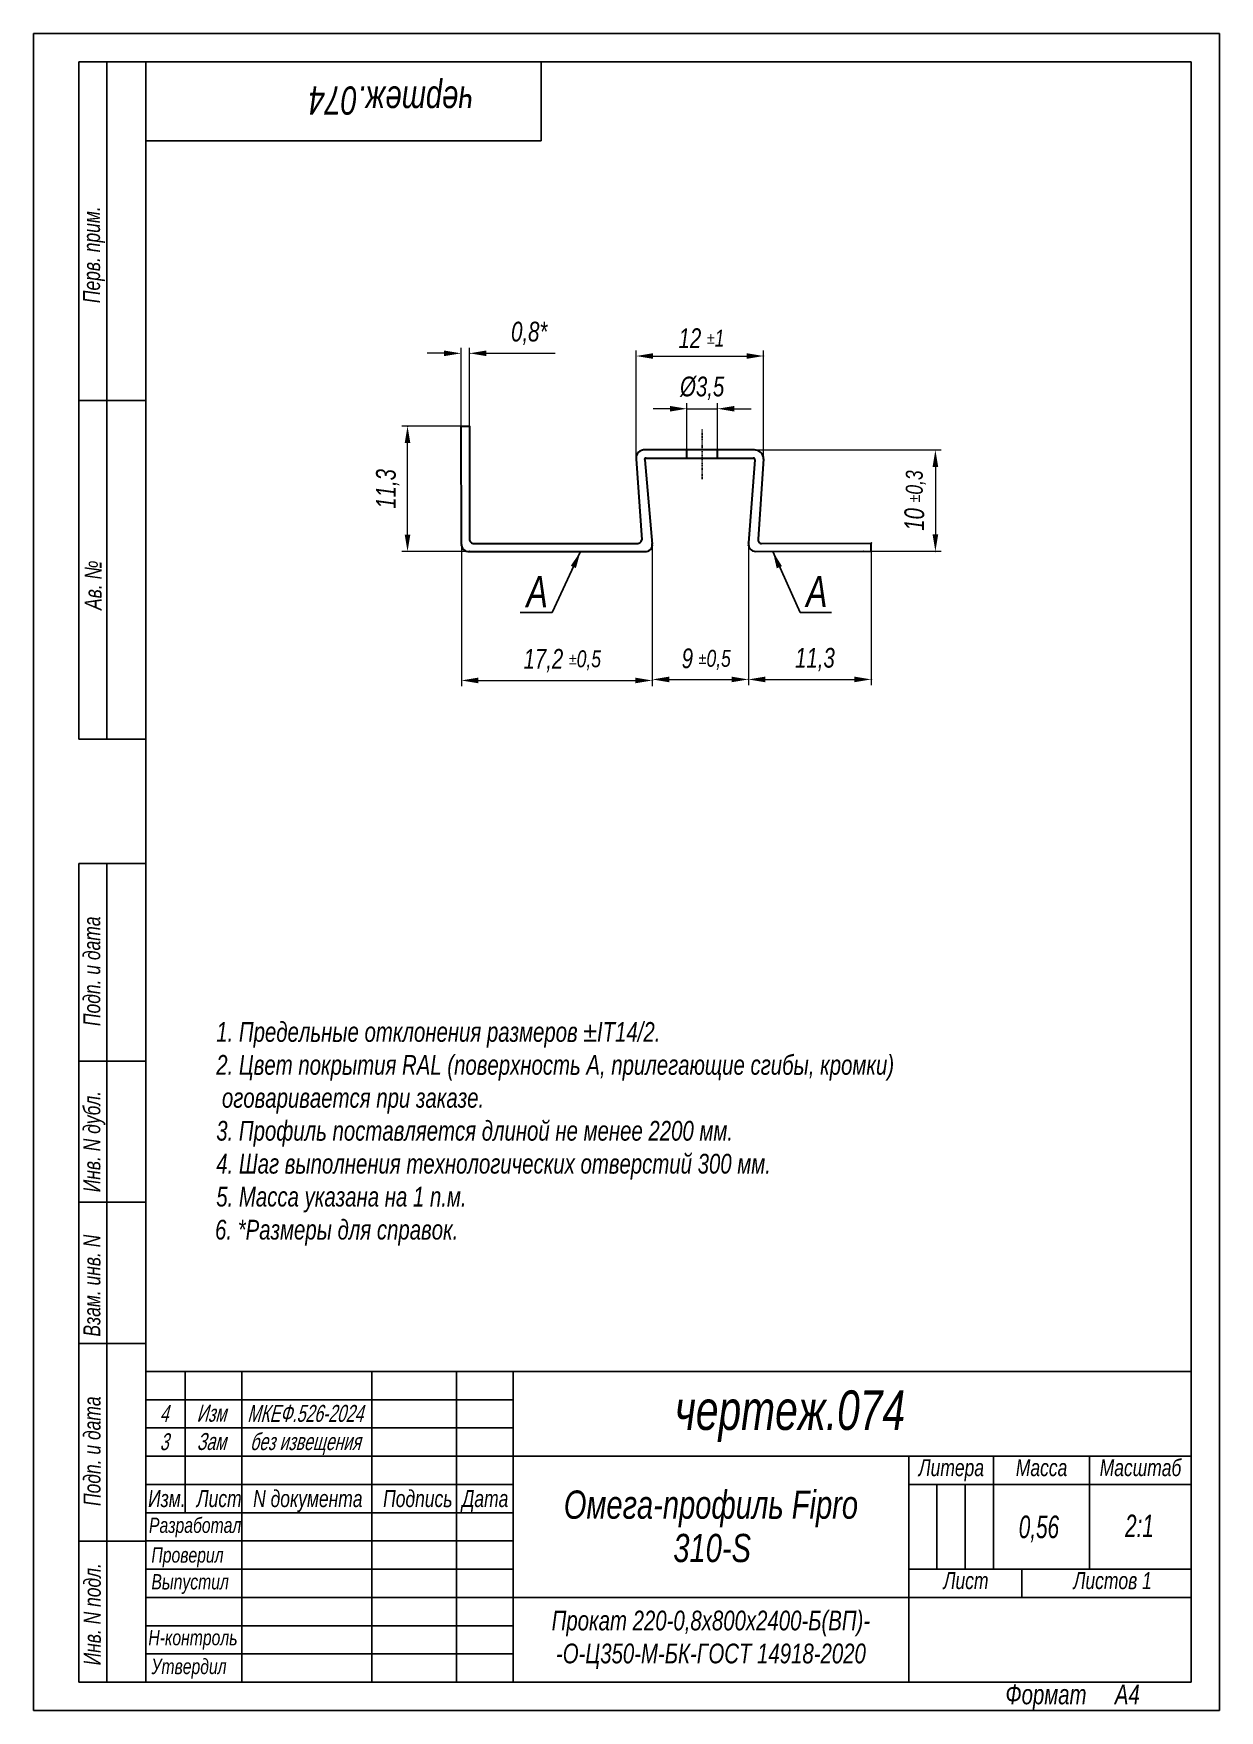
# Model space of a CAD drawing. Header units: millimetres. Extents: x 30402 to 389593, y 2738 to 155983.
# Drawn here: x 151031.6 to 151241.6, y 155686 to 155983 of the extents above; entities outside this region: 4.
import ezdxf
from ezdxf.enums import TextEntityAlignment as Align

# ---------------------------------------------------------------- set-up
doc = ezdxf.new("R2010")
doc.units = ezdxf.units.MM
doc.linetypes.add('LT_03', pattern=[25.4, 12.7, -6.35, 0, -6.35])
doc.linetypes.add('LT_04', pattern=[1.25, 0.625, -0.125, 0.125, -0.125, 0.125, -0.125])
doc.layers.add('Layer_01', color=7, linetype='Continuous', plot=False)
for name, color, linetype in [('Layer_02', 3, 'Continuous'), ('Layer_04', 250, 'Continuous'), ('Layer_05', 6, 'Continuous'), ('Layer_06', 1, 'Continuous')]:
    doc.layers.add(name, color=color, linetype=linetype)
for name, color, linetype, lineweight in [('Layer_03', 5, 'Continuous', 13), ('Layer_07', 10, 'Continuous', 30), ('Layer_08', 1, 'Continuous', 13), ('Layer_10', 5, 'Continuous', 13)]:
    doc.layers.add(name, color=color, linetype=linetype, lineweight=lineweight)
doc.styles.add('Style_01', font='ARIALNI.TTF', dxfattribs={"width": 0.9, "height": 3.5})
doc.styles.add('Style_02', font='ARIALNI.TTF', dxfattribs={"width": 0.9, "height": 7})
doc.styles.add('Style_03', font='ARIALNI.TTF', dxfattribs={"width": 0.9, "height": 6})
doc.styles.add('Style_05', font='arial.ttf')
doc.dimstyles.new('DimStyle_01', dxfattribs={"dimtxt": 6, "dimasz": 5.5, "dimexe": 1, "dimexo": 0.625, "dimgap": 1.4, "dimtad": 1, "dimdec": 0, "dimtxsty": 'Style_03', "dimcen": 0.1, "dimclrd": 256, "dimclre": 256, "dimclrt": 256, "dimazin": 3, "dimtfac": 1, "dimtdec": 0, "dimtmove": 0, "dimatfit": 3, "dimlwd": 13, "dimlwe": 13})

# ---------------------------------------------------------------- blocks, each defined once
blk = doc.blocks.new('*D1025')
at = {"layer": 'Layer_01', "color": 0}
for p in [(151097.82, 155913.48), (151107.36, 155913.48), (151108.8, 155891.29)]:
    blk.add_point(p, dxfattribs=at)
at = {"layer": 'Layer_08', "lineweight": 13}
for p, q in [((151107.29, 155913.48), (151096.82, 155913.48)), ((151097.82, 155894.29), (151097.82, 155910.48)), ((151108.74, 155891.29), (151096.82, 155891.29))]:
    blk.add_line(p, q, dxfattribs=at)
at = {"layer": 'Layer_08'}
for points in [[(151097.32, 155910.48), (151098.32, 155910.48), (151097.82, 155913.48)], [(151097.32, 155894.29), (151098.32, 155894.29), (151097.82, 155891.29)]]:
    blk.add_solid(points, dxfattribs=at)
at = {"layer": 'Layer_08', "insert": (151094.31, 155902.38), "char_height": 3.5, "attachment_point": 5, "rotation": 90, "style": 'Style_01'}
blk.add_mtext('\\A1;11,3 ', dxfattribs=at)
blk = doc.blocks.new('*D1026')
at = {"layer": 'Layer_01', "color": 0}
for p in [(151159.47, 155909.28), (151178.61, 155891.34), (151191.29, 155891.34)]:
    blk.add_point(p, dxfattribs=at)
at = {"layer": 'Layer_08', "lineweight": 13}
for p, q in [((151159.53, 155909.28), (151192.29, 155909.28)), ((151191.29, 155906.28), (151191.29, 155894.34)), ((151178.68, 155891.34), (151192.29, 155891.34))]:
    blk.add_line(p, q, dxfattribs=at)
at = {"layer": 'Layer_08'}
for points in [[(151190.79, 155906.28), (151191.79, 155906.28), (151191.29, 155909.28)], [(151190.79, 155894.34), (151191.79, 155894.34), (151191.29, 155891.34)]]:
    blk.add_solid(points, dxfattribs=at)
at = {"layer": 'Layer_08', "insert": (151187.83, 155900.31), "char_height": 3.5, "attachment_point": 5, "rotation": 90, "style": 'Style_01'}
blk.add_mtext('\\A1;10 {\\H0.57143x;%%P\\H1.5x;0,3}', dxfattribs=at)
blk = doc.blocks.new('*D1027')
at = {"layer": 'Layer_01', "color": 0}
for p in [(151108.8, 155926.39), (151107.29, 155913.48), (151108.8, 155913.48)]:
    blk.add_point(p, dxfattribs=at)
at = {"layer": 'Layer_08', "lineweight": 13}
for p, q in [((151104.29, 155926.39), (151101.29, 155926.39)), ((151107.29, 155913.54), (151107.29, 155927.39)), ((151108.8, 155913.54), (151108.8, 155927.39)), ((151111.8, 155926.39), (151123.94, 155926.39))]:
    blk.add_line(p, q, dxfattribs=at)
at = {"layer": 'Layer_08'}
for points in [[(151104.29, 155926.89), (151104.29, 155925.89), (151107.29, 155926.39)], [(151111.8, 155926.89), (151111.8, 155925.89), (151108.8, 155926.39)]]:
    blk.add_solid(points, dxfattribs=at)
at = {"layer": 'Layer_08', "insert": (151119.37, 155929.91), "char_height": 3.5, "attachment_point": 5, "style": 'Style_01'}
blk.add_mtext('\\A1;0,8*', dxfattribs=at)
blk = doc.blocks.new('*D1030')
at = {"layer": 'Layer_01', "color": 0}
for p in [(151141.15, 155892.4), (151158.19, 155892.8), (151158.19, 155868.63)]:
    blk.add_point(p, dxfattribs=at)
at = {"layer": 'Layer_08', "lineweight": 13}
for p, q in [((151141.15, 155892.34), (151141.15, 155867.63)), ((151158.19, 155892.73), (151158.19, 155867.63)), ((151144.15, 155868.63), (151155.19, 155868.63))]:
    blk.add_line(p, q, dxfattribs=at)
at = {"layer": 'Layer_08'}
for points in [[(151144.15, 155869.13), (151144.15, 155868.13), (151141.15, 155868.63)], [(151155.19, 155869.13), (151155.19, 155868.13), (151158.19, 155868.63)]]:
    blk.add_solid(points, dxfattribs=at)
at = {"layer": 'Layer_08', "insert": (151150.21, 155872.09), "char_height": 3.5, "attachment_point": 5, "style": 'Style_01'}
blk.add_mtext('\\A1; 9 {\\H0.57143x;%%P\\H1.5x;0,5}', dxfattribs=at)
blk = doc.blocks.new('*D1031')
at = {"layer": 'Layer_01', "color": 0}
for p in [(151158.19, 155892.4), (151179.92, 155892.78), (151179.92, 155868.63)]:
    blk.add_point(p, dxfattribs=at)
at = {"layer": 'Layer_08', "lineweight": 13}
for p, q in [((151158.19, 155892.34), (151158.19, 155867.63)), ((151179.92, 155892.71), (151179.92, 155867.63)), ((151161.19, 155868.63), (151176.92, 155868.63))]:
    blk.add_line(p, q, dxfattribs=at)
at = {"layer": 'Layer_08'}
for points in [[(151161.19, 155869.13), (151161.19, 155868.13), (151158.19, 155868.63)], [(151176.92, 155869.13), (151176.92, 155868.13), (151179.92, 155868.63)]]:
    blk.add_solid(points, dxfattribs=at)
at = {"layer": 'Layer_08', "insert": (151169.96, 155872.14), "char_height": 3.5, "attachment_point": 5, "style": 'Style_01'}
blk.add_mtext('\\A1;11,3', dxfattribs=at)
blk = doc.blocks.new('*D1032')
at = {"layer": 'Layer_01', "color": 0}
for p in [(151160.85, 155925.91), (151138.31, 155907.71), (151160.85, 155907.68)]:
    blk.add_point(p, dxfattribs=at)
at = {"layer": 'Layer_08', "lineweight": 13}
for p, q in [((151138.31, 155907.77), (151138.31, 155926.91)), ((151141.31, 155925.91), (151157.85, 155925.91)), ((151160.85, 155907.74), (151160.85, 155926.91))]:
    blk.add_line(p, q, dxfattribs=at)
at = {"layer": 'Layer_08'}
for points in [[(151141.31, 155926.41), (151141.31, 155925.41), (151138.31, 155925.91)], [(151157.85, 155926.41), (151157.85, 155925.41), (151160.85, 155925.91)]]:
    blk.add_solid(points, dxfattribs=at)
at = {"layer": 'Layer_08', "insert": (151149.87, 155929.07), "char_height": 3.5, "attachment_point": 5, "style": 'Style_01'}
blk.add_mtext('\\A1;12 {\\H0.57143x;%%P\\H1.5x;1}', dxfattribs=at)
blk = doc.blocks.new('*D1028')
at = {"layer": 'Layer_01', "color": 0}
for p in [(151107.36, 155892.39), (151141.15, 155892.34), (151141.15, 155868.45)]:
    blk.add_point(p, dxfattribs=at)
at = {"layer": 'Layer_08', "lineweight": 13}
for p, q in [((151107.36, 155892.33), (151107.36, 155867.45)), ((151141.15, 155892.27), (151141.15, 155867.45)), ((151110.36, 155868.45), (151138.15, 155868.45))]:
    blk.add_line(p, q, dxfattribs=at)
at = {"layer": 'Layer_08'}
for points in [[(151110.36, 155868.95), (151110.36, 155867.95), (151107.36, 155868.45)], [(151138.15, 155868.95), (151138.15, 155867.95), (151141.15, 155868.45)]]:
    blk.add_solid(points, dxfattribs=at)
at = {"layer": 'Layer_08', "insert": (151125.22, 155871.96), "char_height": 3.5, "attachment_point": 5, "style": 'Style_01'}
blk.add_mtext('\\A1;17,2 {\\H0.57143x;%%P\\H1.5x;0,5}', dxfattribs=at)
blk = doc.blocks.new('*D1029')
at = {"layer": 'Layer_01', "color": 0}
for p in [(151152.69, 155916.57), (151147.29, 155909.28), (151152.69, 155909.28)]:
    blk.add_point(p, dxfattribs=at)
at = {"layer": 'Layer_08', "lineweight": 13}
for p, q in [((151144.29, 155916.57), (151141.29, 155916.57)), ((151147.29, 155909.34), (151147.29, 155917.57)), ((151152.69, 155909.34), (151152.69, 155917.57)), ((151155.69, 155916.57), (151158.69, 155916.57))]:
    blk.add_line(p, q, dxfattribs=at)
at = {"layer": 'Layer_08'}
for points in [[(151144.29, 155917.07), (151144.29, 155916.07), (151147.29, 155916.57)], [(151155.69, 155917.07), (151155.69, 155916.07), (151152.69, 155916.57)]]:
    blk.add_solid(points, dxfattribs=at)
at = {"layer": 'Layer_08', "insert": (151149.99, 155920.19), "char_height": 3.5, "attachment_point": 5, "style": 'Style_01'}
blk.add_mtext('\\A1;%%C3,5', dxfattribs=at)

msp = doc.modelspace()

# ---------------------------------------------------------------- hatches: boundary and pattern name
h = msp.add_hatch()
h.set_pattern_fill('ANSI37', color=6, scale=3)
h.paths.add_polyline_path([(30407.05, 2738.12), (30402.05, 2738.12), (30402.05, 2762.12), (30407.05, 2762.12), (30407.05, 2749.87), (30420.98, 2749.87), (30420.98, 2744.37), (30407.05, 2744.37)], flags=0)
at = {"layer": 'Layer_02', "linetype": 'LT_04', "lineweight": -2, "ltscale": 25}
h = msp.add_hatch(dxfattribs=at)
h.set_pattern_fill('ANSI31', color=1, scale=49.289102, angle=40, style=0)
h.set_pattern_definition([(85, (393092.9, 3318.73), (-155.8974, 13.6393), [])])
h.paths.add_polyline_path([(389570.25, 8294.81), (389593.06, 8267.62), (389590.79, 8265.72), (389567.98, 8292.91)], flags=0)
h = msp.add_hatch(dxfattribs=at)
h.set_pattern_fill('ANSI31', color=1, scale=49.289102, angle=130, style=0)
h.set_pattern_definition([(175, (394542.16, 11817.83), (-13.6393, -155.8974), [])])
edge = h.paths.add_edge_path(flags=0)
edge.add_arc((389422, 8167.83), 9.36, -50, 310, ccw=False)

# ---------------------------------------------------------------- linework, layer by layer
at = {"layer": 'Layer_04', "linetype": 'Continuous'}
for p, q in [((151031.59, 155686.03), (151031.59, 155983.03)), ((151241.59, 155983.03), (151031.59, 155983.03)), ((151241.59, 155983.03), (151241.59, 155686.03)), ((151039.59, 155978.03), (151051.59, 155978.03)), ((151039.59, 155858.03), (151039.59, 155978.03)), ((151044.59, 155858.03), (151044.59, 155978.03)), ((151236.59, 155978.03), (151051.47, 155978.03)), ((151051.47, 155746.06), (151051.47, 155978.03)), ((151051.59, 155978.03), (151236.59, 155978.03)), ((151121.47, 155978.03), (151121.47, 155964.03)), ((151236.59, 155978.03), (151236.59, 155691.03)), ((151051.47, 155964.03), (151121.47, 155964.03)), ((151039.59, 155918.03), (151051.47, 155918.03)), ((151039.59, 155858.03), (151051.47, 155858.03)), ((151039.59, 155691.03), (151039.59, 155836.03)), ((151039.59, 155836.03), (151051.47, 155836.03)), ((151044.59, 155691.03), (151044.59, 155836.03)), ((151039.59, 155801.03), (151051.47, 155801.03)), ((151039.59, 155776.03), (151051.47, 155776.03)), ((151039.59, 155751.03), (151051.47, 155751.03)), ((151051.47, 155741.06), (151116.51, 155741.06)), ((151051.47, 155736.06), (151116.51, 155736.06)), ((151051.47, 155731.05), (151116.51, 155731.05)), ((151191.56, 155726.05), (151191.56, 155711.04)), ((151196.57, 155726.05), (151196.57, 155711.04)), ((151039.59, 155716.03), (151051.59, 155716.03)), ((151051.47, 155716.04), (151116.51, 155716.04)), ((151051.47, 155711.04), (151116.51, 155711.04)), ((151051.47, 155706.04), (151116.51, 155706.04)), ((151051.47, 155701.03), (151116.51, 155701.03)), ((151051.47, 155696.03), (151116.51, 155696.03)), ((151039.59, 155691.03), (151051.59, 155691.03)), ((151236.59, 155691.03), (151051.59, 155691.03)), ((151241.59, 155686.03), (151031.59, 155686.03)), ((151241.59, 155686.03), (151031.59, 155686.03)), ((151031.59, 155686.03), (151241.59, 155686.03)), ((151031.59, 155686.03), (151241.59, 155686.03)), ((151241.59, 155686.03), (151031.59, 155686.03))]:
    msp.add_line(p, q, dxfattribs=at)
for points in [[(151236.59, 155746.06), (151051.47, 155746.06), (151051.47, 155691.03)], [(151058.47, 155746.06), (151058.47, 155721.05)], [(151068.48, 155746.06), (151068.48, 155691.03)], [(151091.5, 155746.06), (151091.5, 155691.03)], [(151106.51, 155746.06), (151106.51, 155691.03)], [(151116.51, 155746.06), (151116.51, 155691.03)], [(151236.59, 155731.05), (151116.51, 155731.05)], [(151236.59, 155731.05), (151116.51, 155731.05)], [(151186.56, 155731.05), (151186.56, 155691.03)], [(151201.57, 155731.05), (151201.57, 155711.04)], [(151218.58, 155731.05), (151218.58, 155711.04)], [(151218.58, 155731.05), (151218.58, 155711.04)], [(151051.47, 155726.05), (151116.51, 155726.05)], [(151186.56, 155726.05), (151236.59, 155726.05)], [(151051.47, 155721.05), (151116.51, 155721.05)], [(151186.56, 155711.04), (151236.59, 155711.04)], [(151206.57, 155711.04), (151206.57, 155706.04)], [(151116.51, 155706.04), (151236.59, 155706.04)]]:
    msp.add_lwpolyline(points, dxfattribs=at)
at = {"layer": 'Layer_05'}
for p, q in [((151128.45, 155891.28), (151123.44, 155880.51)), ((151162.52, 155891.28), (151167.34, 155880.51)), ((151123.44, 155880.51), (151117.75, 155880.51)), ((151172.91, 155880.51), (151167.34, 155880.51))]:
    msp.add_line(p, q, dxfattribs=at)
for points in [[(151126.73, 155888.77), (151127.63, 155888.34), (151128.45, 155891.28)], [(151163.19, 155888.31), (151164.12, 155888.69), (151162.52, 155891.28)]]:
    msp.add_solid(points, dxfattribs=at)
at = {"layer": 'Layer_06', "linetype": 'LT_03', "ltscale": 0.01}
msp.add_line((151149.99, 155912.91), (151149.99, 155904.1), dxfattribs=at)
at = {"layer": 'Layer_07', "color": 7}
for p, q in [((151107.35, 155892.7), (151107.29, 155913.48)), ((151107.29, 155913.48), (151108.8, 155913.48)), ((151108.8, 155913.48), (151108.8, 155893.47)), ((151138.31, 155907.71), (151139.31, 155893.34)), ((151139.81, 155907.5), (151141.16, 155892.58)), ((151159.26, 155909.28), (151139.89, 155909.28)), ((151140.09, 155907.84), (151159.05, 155907.83)), ((151147.29, 155907.83), (151147.29, 155909.28)), ((151152.69, 155907.84), (151152.69, 155909.28)), ((151159.34, 155907.51), (151158.19, 155892.8)), ((151160.85, 155907.68), (151159.93, 155893.46)), ((151109.56, 155892.72), (151138.3, 155892.72)), ((151160.5, 155892.71), (151179.92, 155892.78)), ((151179.92, 155891.34), (151179.92, 155892.78)), ((151108.8, 155891.29), (151133.01, 155891.28)), ((151108.8, 155891.29), (151139.83, 155891.27)), ((151159.47, 155891.28), (151179.92, 155891.34))]:
    msp.add_line(p, q, dxfattribs=at)
for centre, radius, start, end in [((151139.75, 155907.84), 1.45, 84.2856, 185.1163), ((151140.06, 155907.58), 0.257, 82.4695, 198.4572), ((151159.07, 155907.56), 0.272, 348.8331, 95.8281), ((151159.32, 155907.75), 1.53, 357.1769, 92.3974), ((151108.65, 155892.59), 1.31, 175.2877, 276.5459), ((151109.5, 155893.42), 0.696, 175.6596, 275.2903), ((151138.48, 155893.55), 0.851, 257.3935, 345.8408), ((151139.94, 155892.49), 1.22, 264.727, 9.8271), ((151159.49, 155892.6), 1.31, 171.3011, 269.0424), ((151160.52, 155893.32), 0.609, 166.4866, 267.4515)]:
    msp.add_arc(centre, radius, start, end, dxfattribs=at)
at = {"layer": 'Layer_08'}
msp.add_line((151147.29, 155916.57), (151152.69, 155916.57), dxfattribs=at)

# ---------------------------------------------------------------- texts
at = {"color": 7, "linetype": 'Continuous', "insert": (149800.22, 148036.9), "char_height": 75, "attachment_point": 1, "style": 'Style_01'}
msp.add_mtext_dynamic_manual_height_columns('{\\C256; }', width=2045.0879, gutter_width=17.5, heights=[531.92], dxfattribs=at)
at = {"layer": 'Layer_03', "linetype": 'Continuous', "style": 'Style_01', "width": 0.9}
for s, height, rotation, p in [('чертеж.074', 5, 180, (151109.47, 155973.66)), ('Перв. прим.', 3, 90, (151043.36, 155935.28)), ('Ав. №', 3, 90, (151043.63, 155880.94)), ('Подп. и дата', 3, 90, (151043.4, 155807.24)), ('Инв. N дубл.', 3, 90, (151043.41, 155777.81)), ('Взам. инв. N', 3, 90, (151043.42, 155752.24)), ('Подп. и дата', 3, 90, (151043.45, 155722.24)), ('Инв. N подл.', 3, 90, (151043.49, 155694.02))]:
    msp.add_text(s, height=height, rotation=rotation, dxfattribs=at).set_placement(p)
at = {"layer": 'Layer_03', "style": 'Style_01', "width": 0.9}
for s, height, p in [('чертеж.074', 7, (151145.14, 155735.71)), ('Омега-профиль Fipro', 5, (151125.49, 155719.98)), ('310-S', 5, (151144.88, 155712.3))]:
    msp.add_text(s, height=height, dxfattribs=at).set_placement(p)
at = {"layer": 'Layer_03', "style": 'Style_05', "oblique": 15, "width": 0.66666}
for s, p in [('4', (151054.7, 155738.63)), ('Изм', (151063.06, 155738.66)), ('МКЕФ.526-2024', (151079.69, 155738.64)), ('3', (151054.7, 155733.62)), ('Зам', (151063.06, 155733.66)), ('без извещения', (151079.69, 155733.64))]:
    msp.add_text(s, height=3, dxfattribs=at).set_placement(p, align=Align.MIDDLE_CENTER)
at = {"layer": 'Layer_03', "linetype": 'Continuous', "style": 'Style_01', "width": 0.9}
for s, height, p in [('Литера', 3, (151188.33, 155727.53)), ('Масса', 3, (151205.54, 155727.53)), ('Масштаб', 3, (151220.39, 155727.53)), ('Изм.', 3, (151051.89, 155722.05)), ('Лист', 3, (151060.48, 155722.05)), ('N документа', 2.9999, (151070.48, 155722.05)), ('Подпись', 3, (151093.5, 155722.05)), ('Дата', 3, (151107.48, 155722.05)), ('Разработал', 2.7, (151052.04, 155717.48)), ('Проверил', 2.7, (151052.47, 155712.21)), ('Выпустил', 2.7, (151052.47, 155707.47)), ('Лист ', 3, (151192.73, 155707.52)), ('Листов 1', 3, (151215.74, 155707.52)), ('Н-контроль', 2.7, (151051.93, 155697.58)), ('Утвердил', 2.7, (151052.47, 155692.47))]:
    msp.add_text(s, height=height, dxfattribs=at).set_placement(p)
at = {"layer": 'Layer_03', "lineweight": 0, "style": 'Style_02', "width": 0.8}
for s, p in [('0,56', (151206.06, 155716.54)), ('2:1', (151224.88, 155716.72))]:
    msp.add_text(s, height=4, dxfattribs=at).set_placement(p)
at = {"layer": 'Layer_03', "char_height": 5.5, "width": 1.661, "attachment_point": 1, "style": 'Style_03'}
for insert in [(151118.88, 155886.93), (151168.39, 155886.94)]:
    msp.add_mtext('А', dxfattribs=dict(at, insert=insert))
at = {"layer": 'Layer_03', "color": 7, "char_height": 3.5, "attachment_point": 1, "style": 'Style_01'}
for s, insert in [('   {\\C256;  1. Предельные отклонения размеров %%PIT14/2.\\P     2. Цвет покрытия RAL (поверхность А, прилегающие сгибы, кромки)\\P      оговаривается при заказе.\\P     3. Профиль поставляется длиной не менее 2200 мм.\\P     4. Шаг выполнения технологических отверстий 300 мм.\\P     5. Масса указана на 1 п.м.\\P}     ', (151058.93, 155807.95)), ('{\\C5;     6. *Размеры для справок.    }\\P     ', (151058.72, 155772.93))]:
    msp.add_mtext_dynamic_manual_height_columns(s, width=146.7681, gutter_width=0, heights=[39.38], dxfattribs=dict(at, insert=insert))
at = {"layer": 'Layer_03', "linetype": 'Continuous', "insert": (151203.69, 155690.62), "char_height": 3.5, "width": 32.9515, "attachment_point": 1, "style": 'Style_01'}
msp.add_mtext('Формат     А4', dxfattribs=at)
at = {"layer": 'Layer_10', "linetype": 'Continuous', "insert": (151151.54, 155698.53), "char_height": 3.5, "width": 70.0467, "attachment_point": 5, "style": 'Style_01'}
msp.add_mtext('Прокат 220-0,8х800х2400-Б(ВП)-\\P-О-Ц350-М-БК-ГОСТ 14918-2020', dxfattribs=at)

# ---------------------------------------------------------------- dimensions: what is measured, and where the dimension line sits
at = {"layer": 'Layer_08'}
for base, p1, p2, text, picture, middle in [((151160.85, 155925.91), (151138.31, 155907.71), (151160.85, 155907.68), '12 {\\H0.57143x;%%P\\H1.5x;1}', '*D1032', (151149.87, 155925.91)), ((151108.8, 155926.39), (151107.29, 155913.48), (151108.8, 155913.48), '0,8*', '*D1027', (151119.37, 155926.39)), ((151152.69, 155916.57), (151147.29, 155909.28), (151152.69, 155909.28), '%%C3,5', '*D1029', (151149.99, 155916.57)), ((151141.15, 155868.45), (151107.36, 155892.39), (151141.15, 155892.34), '17,2 {\\H0.57143x;%%P\\H1.5x;0,5}', '*D1028', (151125.22, 155868.45)), ((151158.19, 155868.63), (151141.15, 155892.4), (151158.19, 155892.8), ' 9 {\\H0.57143x;%%P\\H1.5x;0,5}', '*D1030', (151150.21, 155868.63))]:
    dim = msp.add_linear_dim(base=base, p1=p1, p2=p2, text=text, dimstyle='DimStyle_01', override={"dimasz": 3}, dxfattribs=at)
    dim.commit()
    dim.dimension.update_dxf_attribs({"geometry": picture, "text_midpoint": middle, "dimtype": 160})
for base, p1, p2, text, picture, middle in [((151097.82, 155913.48), (151108.8, 155891.29), (151107.36, 155913.48), '11,3 ', '*D1025', (151094.31, 155902.38)), ((151191.29, 155891.34), (151159.47, 155909.28), (151178.61, 155891.34), '10 {\\H0.57143x;%%P\\H1.5x;0,3}', '*D1026', (151187.83, 155900.31))]:
    dim = msp.add_linear_dim(base=base, p1=p1, p2=p2, angle=90, text=text, dimstyle='DimStyle_01', override={"dimasz": 3}, dxfattribs=at)
    dim.commit()
    dim.dimension.update_dxf_attribs({"geometry": picture, "text_midpoint": middle})
at = {"layer": 'Layer_08', "color": 7}
dim = msp.add_linear_dim(base=(151179.92, 155868.63), p1=(151158.19, 155892.4), p2=(151179.92, 155892.78), text='11,3', dimstyle='DimStyle_01', override={"dimasz": 3}, dxfattribs=at)
dim.commit()
dim.dimension.update_dxf_attribs({"geometry": '*D1031', "text_midpoint": (151169.96, 155868.63), "dimtype": 160})

doc.saveas('drawing.dxf')
